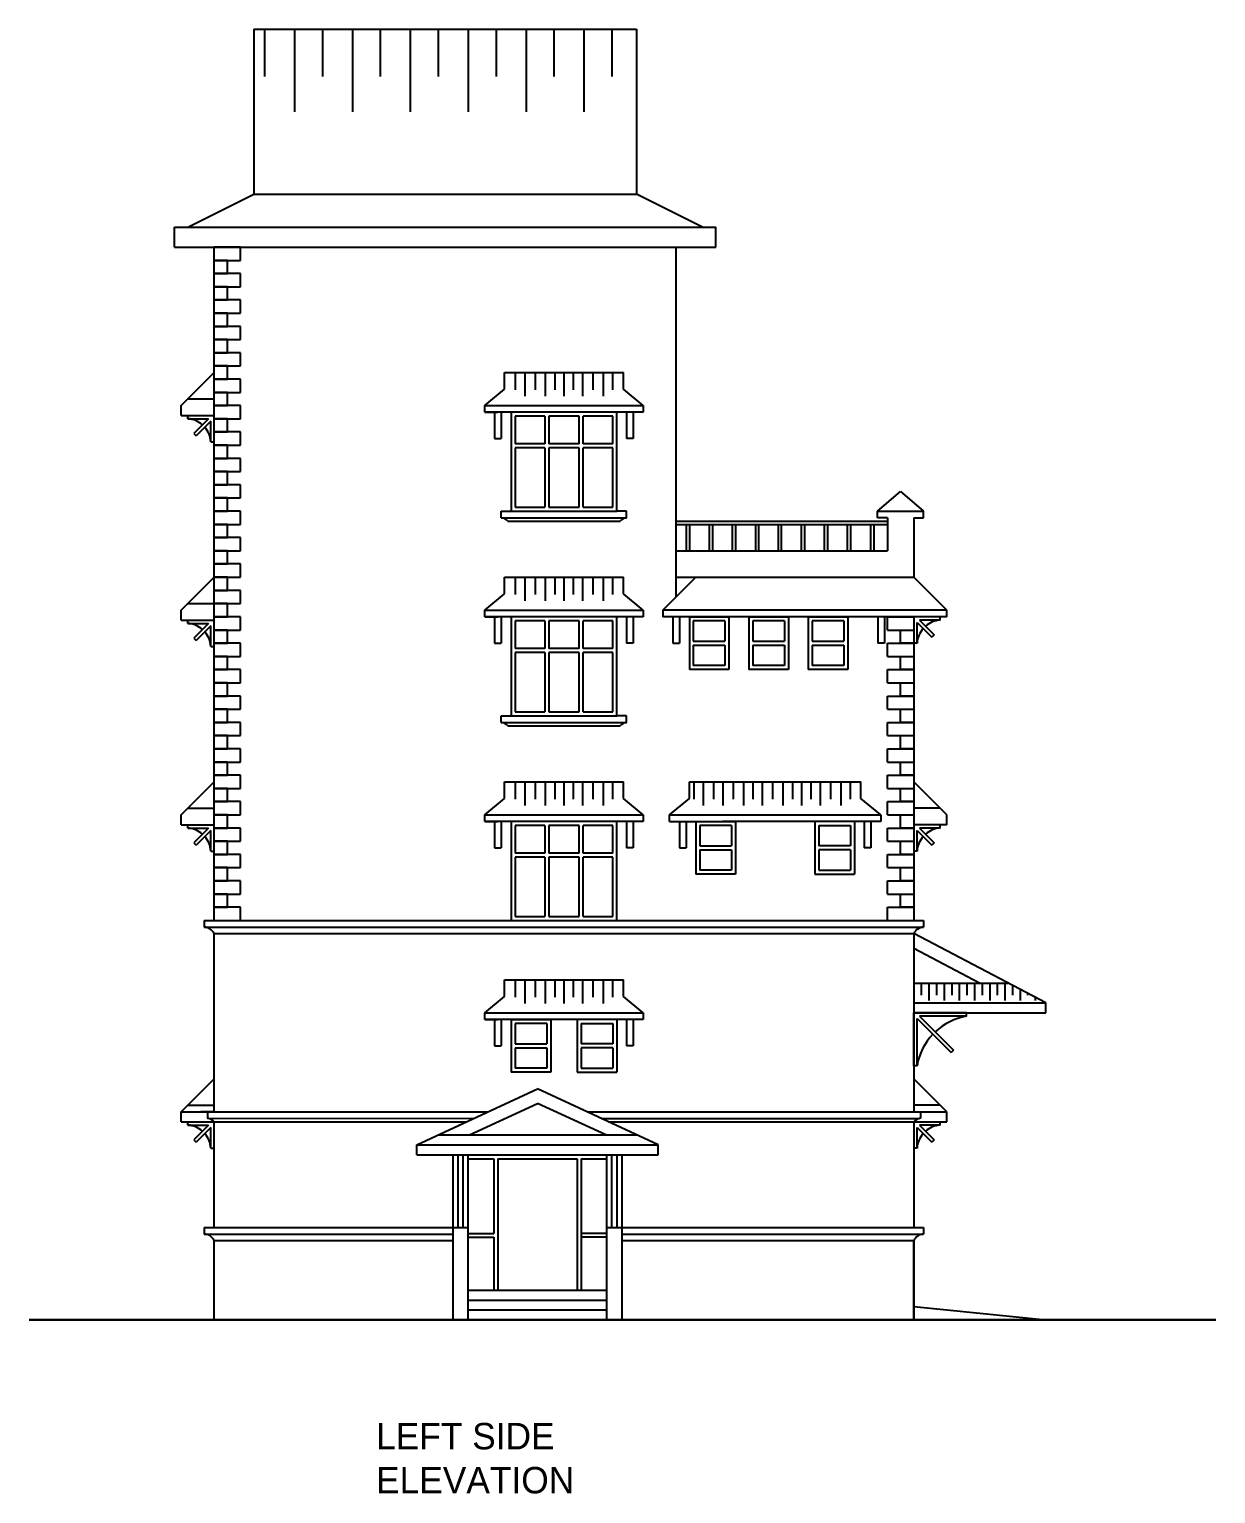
# Model space of a CAD drawing. Header units: millimetres. Extents: x 99749 to 363573, y 5266 to 161474.
# Drawn here: x 245740 to 263716, y 83067 to 105252 of the extents above; entities that cross this region are included whole.
import ezdxf

# ---------------------------------------------------------------- set-up
doc = ezdxf.new("R2010")
doc.units = ezdxf.units.MM
doc.layers.add('ELEV', color=7, linetype='Continuous')
doc.layers.add('SECTION', color=7, linetype='Continuous')

msp = doc.modelspace()

# ---------------------------------------------------------------- linework, layer by layer
at = {"layer": 'ELEV', "ltscale": 50}
for p, q in [((249140.5, 105251.5), (254940.5, 105251.5)), ((249140.5, 105251.5), (249140.5, 102751.5)), ((249303.1, 105251.5), (249303.1, 104538.7)), ((249757.4, 105251.5), (249757.4, 104001.5)), ((250180.2, 105251.5), (250180.2, 104538.7)), ((250635.1, 105251.5), (250635.1, 104001.5)), ((251057.3, 105251.5), (251057.3, 104538.7)), ((251512.2, 105251.5), (251512.2, 104001.5)), ((251934.4, 105251.5), (251934.4, 104538.7)), ((252389.3, 105251.5), (252389.3, 104001.5)), ((252811.5, 105251.5), (252811.5, 104538.7)), ((253266.4, 105251.5), (253266.4, 104001.5)), ((253688.5, 105251.5), (253688.5, 104538.7)), ((254143.5, 105251.5), (254143.5, 104001.5)), ((254565.6, 105251.5), (254565.6, 104538.7)), ((254940.5, 105251.5), (254940.5, 102751.5)), ((248140.5, 102251.5), (249140.5, 102751.5)), ((249140.5, 102751.5), (254940.5, 102751.5)), ((255940.5, 102251.5), (254940.5, 102751.5)), ((247940.5, 102251.5), (256140.5, 102251.5)), ((247940.5, 101951.5), (247940.5, 102251.5)), ((256140.5, 101951.5), (256140.5, 102251.5)), ((247940.5, 101951.5), (256140.5, 101951.5)), ((248540.5, 91751.5), (248540.5, 101951.5)), ((248940.5, 101951.5), (248540.5, 101951.5)), ((248540.5, 101951.5), (248740.5, 101951.5)), ((248940.5, 101751.5), (248940.5, 101951.5)), ((255540.5, 96651.5), (255540.5, 101951.5)), ((248740.5, 101751.5), (248540.5, 101751.5)), ((248540.5, 101751.5), (248940.5, 101751.5)), ((248740.5, 101551.5), (248740.5, 101751.5)), ((248940.5, 101551.5), (248540.5, 101551.5)), ((248540.5, 101551.5), (248740.5, 101551.5)), ((248940.5, 101351.5), (248940.5, 101551.5)), ((248740.5, 101351.5), (248540.5, 101351.5)), ((248540.5, 101351.5), (248940.5, 101351.5)), ((248740.5, 101151.5), (248740.5, 101351.5)), ((248940.5, 101151.5), (248540.5, 101151.5)), ((248540.5, 101151.5), (248740.5, 101151.5)), ((248740.5, 100951.5), (248540.5, 100951.5)), ((248540.5, 100951.5), (248940.5, 100951.5)), ((248740.5, 100751.5), (248740.5, 100951.5)), ((248940.5, 100951.5), (248940.5, 101151.5)), ((248940.5, 100751.5), (248540.5, 100751.5)), ((248540.5, 100751.5), (248740.5, 100751.5)), ((248940.5, 100551.5), (248940.5, 100751.5)), ((248740.5, 100551.5), (248540.5, 100551.5)), ((248540.5, 100551.5), (248940.5, 100551.5)), ((248740.5, 100351.5), (248740.5, 100551.5)), ((248940.5, 100351.5), (248540.5, 100351.5)), ((248540.5, 100351.5), (248740.5, 100351.5)), ((248940.5, 100151.5), (248940.5, 100351.5)), ((248040.5, 99551.5), (248540.5, 100051.5)), ((248740.5, 100151.5), (248540.5, 100151.5)), ((248540.5, 100151.5), (248940.5, 100151.5)), ((248740.5, 99951.5), (248740.5, 100151.5)), ((252940.5, 100051.5), (254740.5, 100051.5)), ((252940.5, 99801.5), (252940.5, 100051.5)), ((253103.1, 100051.5), (253103.1, 99788.1)), ((253245.9, 100051.5), (253245.9, 99692.6)), ((253402, 100051.5), (253402, 99788.1)), ((253557.4, 100051.5), (253557.4, 99692.6)), ((253700.9, 100051.5), (253700.9, 99788.1)), ((253840.5, 100051.5), (253840.5, 99692.6)), ((253980.2, 100051.5), (253980.2, 99788.1)), ((254123.6, 100051.5), (254123.6, 99692.6)), ((254279.1, 100051.5), (254279.1, 99788.1)), ((254435.1, 100051.5), (254435.1, 99692.6)), ((254578, 100051.5), (254578, 99788.1)), ((254740.5, 99801.5), (254740.5, 100051.5)), ((248940.5, 99951.5), (248540.5, 99951.5)), ((248540.5, 99951.5), (248740.5, 99951.5)), ((248940.5, 99751.5), (248940.5, 99951.5)), ((248140.5, 99651.5), (248540.5, 99651.5)), ((248740.5, 99751.5), (248540.5, 99751.5)), ((248540.5, 99751.5), (248940.5, 99751.5)), ((248740.5, 99551.5), (248740.5, 99751.5)), ((252640.5, 99551.5), (252940.5, 99801.5)), ((255040.5, 99551.5), (254740.5, 99801.5)), ((248040.5, 99401.5), (248040.5, 99551.5)), ((248040.5, 99401.5), (248540.5, 99401.5)), ((248140.5, 99351.5), (248140.5, 99401.5)), ((248940.5, 99551.5), (248540.5, 99551.5)), ((248540.5, 99551.5), (248740.5, 99551.5)), ((248940.5, 99351.5), (248940.5, 99551.5)), ((252640.5, 99451.5), (252640.5, 99551.5)), ((252640.5, 99551.5), (254640.5, 99551.5)), ((253040.5, 99451.5), (252640.5, 99451.5)), ((252640.5, 99451.5), (252840.5, 99451.5)), ((252790.5, 99451.5), (252790.5, 99051.5)), ((252890.5, 99451.5), (252890.5, 99051.5)), ((253040.5, 99451.5), (253040.5, 97951.5)), ((254640.5, 99451.5), (253040.5, 99451.5)), ((253100.5, 99391.5), (253100.5, 98971.5)), ((253550.5, 99391.5), (253100.5, 99391.5)), ((253550.5, 99391.5), (253550.5, 98971.5)), ((253610.5, 99391.5), (253610.5, 98971.5)), ((254070.5, 99391.5), (253610.5, 99391.5)), ((254070.5, 98971.5), (254070.5, 99391.5)), ((254130.5, 98971.5), (254130.5, 99391.5)), ((254580.5, 99391.5), (254130.5, 99391.5)), ((254580.5, 98971.5), (254580.5, 99391.5)), ((254640.5, 99551.5), (255040.5, 99551.5)), ((254640.5, 97951.5), (254640.5, 99451.5)), ((255040.5, 99451.5), (254640.5, 99451.5)), ((254790.5, 99451.5), (254790.5, 99051.5)), ((254890.5, 99451.5), (254890.5, 99051.5)), ((255040.5, 99551.5), (255040.5, 99451.5)), ((248140.5, 99351.5), (248455.2, 99351.5)), ((248455.2, 99351.5), (248231.6, 99128)), ((248490.5, 99316.2), (248267, 99092.6)), ((248490.5, 99001.5), (248490.5, 99316.2)), ((248740.5, 99351.5), (248540.5, 99351.5)), ((248540.5, 99351.5), (248940.5, 99351.5)), ((248740.5, 99151.5), (248740.5, 99351.5)), ((248231.6, 99128), (248267, 99092.6)), ((248490.5, 99001.5), (248540.5, 99001.5)), ((248940.5, 99151.5), (248540.5, 99151.5)), ((248540.5, 99151.5), (248740.5, 99151.5)), ((248740.5, 98951.5), (248540.5, 98951.5)), ((248540.5, 98951.5), (248940.5, 98951.5)), ((248740.5, 98751.5), (248740.5, 98951.5)), ((248940.5, 98951.5), (248940.5, 99151.5)), ((252790.5, 99051.5), (252890.5, 99051.5)), ((253550.5, 98971.5), (253100.5, 98971.5)), ((254070.5, 98971.5), (253610.5, 98971.5)), ((254580.5, 98971.5), (254130.5, 98971.5)), ((254890.5, 99051.5), (254790.5, 99051.5)), ((248940.5, 98751.5), (248540.5, 98751.5)), ((248540.5, 98751.5), (248740.5, 98751.5)), ((248940.5, 98551.5), (248940.5, 98751.5)), ((253100.5, 98911.5), (253100.5, 98011.5)), ((253550.5, 98911.5), (253100.5, 98911.5)), ((253550.5, 98911.5), (253550.5, 98011.5)), ((253610.5, 98911.5), (253610.5, 98011.5)), ((254070.5, 98911.5), (253610.5, 98911.5)), ((254070.5, 98011.5), (254070.5, 98911.5)), ((254130.5, 98011.5), (254130.5, 98911.5)), ((254580.5, 98911.5), (254130.5, 98911.5)), ((254580.5, 98011.5), (254580.5, 98911.5)), ((248740.5, 98551.5), (248540.5, 98551.5)), ((248540.5, 98551.5), (248940.5, 98551.5)), ((248740.5, 98351.5), (248740.5, 98551.5)), ((248940.5, 98351.5), (248540.5, 98351.5)), ((248540.5, 98351.5), (248740.5, 98351.5)), ((248940.5, 98151.5), (248940.5, 98351.5)), ((248740.5, 98151.5), (248540.5, 98151.5)), ((248540.5, 98151.5), (248940.5, 98151.5)), ((248740.5, 97951.5), (248740.5, 98151.5)), ((258590.5, 97951.5), (258940.5, 98251.5)), ((258940.5, 98251.5), (259290.5, 97951.5)), ((248940.5, 97951.5), (248540.5, 97951.5)), ((248540.5, 97951.5), (248740.5, 97951.5)), ((248940.5, 97751.5), (248940.5, 97951.5)), ((252890.5, 97851.5), (252890.5, 97951.5)), ((252890.5, 97951.5), (253040.5, 97951.5)), ((252890.5, 97851.5), (254790.5, 97851.5)), ((253040.5, 97951.5), (254640.5, 97951.5)), ((253100.5, 98011.5), (253550.5, 98011.5)), ((253610.5, 98011.5), (254070.5, 98011.5)), ((254130.5, 98011.5), (254580.5, 98011.5)), ((254790.5, 97951.5), (254640.5, 97951.5)), ((254790.5, 97851.5), (254790.5, 97951.5)), ((258590.5, 97851.5), (258590.5, 97951.5)), ((258590.5, 97951.5), (259290.5, 97951.5)), ((258740.5, 97851.5), (258590.5, 97851.5)), ((258740.5, 97851.5), (258740.5, 97351.5)), ((259140.5, 97851.5), (259140.5, 96951.5)), ((259140.5, 97851.5), (259290.5, 97851.5)), ((259290.5, 97851.5), (259290.5, 97951.5)), ((248740.5, 97751.5), (248540.5, 97751.5)), ((248540.5, 97751.5), (248940.5, 97751.5)), ((248740.5, 97551.5), (248740.5, 97751.5)), ((252990.5, 97801.5), (254690.5, 97801.5)), ((255540.5, 97801.5), (258740.5, 97801.5)), ((255540.5, 97751.5), (258740.5, 97751.5)), ((255690.5, 97751.5), (255690.5, 97351.5)), ((255740.5, 97751.5), (255740.5, 97351.5)), ((256040.5, 97751.5), (256040.5, 97351.5)), ((256090.5, 97751.5), (256090.5, 97351.5)), ((256390.5, 97751.5), (256390.5, 97351.5)), ((256440.5, 97751.5), (256440.5, 97351.5)), ((256740.5, 97751.5), (256740.5, 97351.5)), ((256790.5, 97751.5), (256790.5, 97351.5)), ((257083.8, 97751.5), (257083.8, 97351.5)), ((257133.8, 97751.5), (257133.8, 97351.5)), ((257433.8, 97751.5), (257433.8, 97351.5)), ((257483.8, 97751.5), (257483.8, 97351.5)), ((257783.8, 97751.5), (257783.8, 97351.5)), ((257833.8, 97751.5), (257833.8, 97351.5)), ((258133.8, 97751.5), (258133.8, 97351.5)), ((258183.8, 97751.5), (258183.8, 97351.5)), ((258483.8, 97751.5), (258483.8, 97351.5)), ((258533.8, 97751.5), (258533.8, 97351.5)), ((248940.5, 97551.5), (248540.5, 97551.5)), ((248540.5, 97551.5), (248740.5, 97551.5)), ((248940.5, 97351.5), (248940.5, 97551.5)), ((248740.5, 97351.5), (248540.5, 97351.5)), ((248540.5, 97351.5), (248940.5, 97351.5)), ((248740.5, 97151.5), (248740.5, 97351.5)), ((255540.5, 97351.5), (258740.5, 97351.5)), ((248040.5, 96451.5), (248540.5, 96951.5)), ((248940.5, 97151.5), (248540.5, 97151.5)), ((248540.5, 97151.5), (248740.5, 97151.5)), ((248740.5, 96951.5), (248540.5, 96951.5)), ((248540.5, 96951.5), (248940.5, 96951.5)), ((248740.5, 96751.5), (248740.5, 96951.5)), ((248940.5, 96951.5), (248940.5, 97151.5)), ((252940.5, 96951.5), (254740.5, 96951.5)), ((252940.5, 96701.5), (252940.5, 96951.5)), ((253103.1, 96951.5), (253103.1, 96688.1)), ((253245.9, 96951.5), (253245.9, 96592.6)), ((253402, 96951.5), (253402, 96688.1)), ((253557.4, 96951.5), (253557.4, 96592.6)), ((253700.9, 96951.5), (253700.9, 96688.1)), ((253840.5, 96951.5), (253840.5, 96592.6)), ((253980.2, 96951.5), (253980.2, 96688.1)), ((254123.6, 96951.5), (254123.6, 96592.6)), ((254279.1, 96951.5), (254279.1, 96688.1)), ((254435.1, 96951.5), (254435.1, 96592.6)), ((254578, 96951.5), (254578, 96688.1)), ((254740.5, 96701.5), (254740.5, 96951.5)), ((255340.5, 96451.5), (255840.5, 96951.5)), ((255540.5, 96951.5), (259140.5, 96951.5)), ((259640.5, 96451.5), (259140.5, 96951.5)), ((248940.5, 96751.5), (248540.5, 96751.5)), ((248540.5, 96751.5), (248740.5, 96751.5)), ((248940.5, 96551.5), (248940.5, 96751.5)), ((248140.5, 96551.5), (248540.5, 96551.5)), ((248740.5, 96551.5), (248540.5, 96551.5)), ((248540.5, 96551.5), (248940.5, 96551.5)), ((248740.5, 96351.5), (248740.5, 96551.5)), ((252640.5, 96451.5), (252940.5, 96701.5)), ((255040.5, 96451.5), (254740.5, 96701.5)), ((248040.5, 96301.5), (248040.5, 96451.5)), ((248040.5, 96301.5), (248540.5, 96301.5)), ((248140.5, 96251.5), (248140.5, 96301.5)), ((248940.5, 96351.5), (248540.5, 96351.5)), ((248540.5, 96351.5), (248740.5, 96351.5)), ((248940.5, 96151.5), (248940.5, 96351.5)), ((252640.5, 96351.5), (252640.5, 96451.5)), ((252640.5, 96451.5), (254640.5, 96451.5)), ((253040.5, 96351.5), (252640.5, 96351.5)), ((252640.5, 96351.5), (252840.5, 96351.5)), ((252790.5, 96351.5), (252790.5, 95951.5)), ((252890.5, 96351.5), (252890.5, 95951.5)), ((253040.5, 96351.5), (253040.5, 94851.5)), ((254640.5, 96351.5), (253040.5, 96351.5)), ((253100.5, 96291.5), (253100.5, 95871.5)), ((253550.5, 96291.5), (253100.5, 96291.5)), ((253550.5, 96291.5), (253550.5, 95871.5)), ((253610.5, 96291.5), (253610.5, 95871.5)), ((254070.5, 96291.5), (253610.5, 96291.5)), ((254070.5, 95871.5), (254070.5, 96291.5)), ((254130.5, 95871.5), (254130.5, 96291.5)), ((254580.5, 96291.5), (254130.5, 96291.5)), ((254580.5, 95871.5), (254580.5, 96291.5)), ((254640.5, 96451.5), (255040.5, 96451.5)), ((254640.5, 94851.5), (254640.5, 96351.5)), ((255040.5, 96351.5), (254640.5, 96351.5)), ((254790.5, 96351.5), (254790.5, 95951.5)), ((254890.5, 96351.5), (254890.5, 95951.5)), ((255040.5, 96451.5), (255040.5, 96351.5)), ((259640.5, 96451.5), (255340.5, 96451.5)), ((255340.5, 96451.5), (255340.5, 96351.5)), ((259140.5, 96351.5), (255340.5, 96351.5)), ((255490.5, 96351.5), (255490.5, 95951.5)), ((255490.5, 96351.5), (255490.5, 95951.5)), ((255590.5, 96351.5), (255590.5, 95951.5)), ((255590.5, 96351.5), (255590.5, 95951.5)), ((255740.5, 96351.5), (255740.5, 95551.5)), ((255740.5, 96351.5), (256340.5, 96351.5)), ((255800.5, 96291.5), (255800.5, 95981.5)), ((256280.5, 96291.5), (255800.5, 96291.5)), ((256280.5, 96291.5), (256280.5, 95981.5)), ((256340.5, 96351.5), (256340.5, 95551.5)), ((256640.5, 96351.5), (256640.5, 95551.5)), ((256640.5, 96351.5), (257240.5, 96351.5)), ((256700.5, 96291.5), (256700.5, 95981.5)), ((257180.5, 96291.5), (256700.5, 96291.5)), ((257180.5, 96291.5), (257180.5, 95981.5)), ((257240.5, 96351.5), (257240.5, 95551.5)), ((257540.5, 96351.5), (257540.5, 95551.5)), ((257540.5, 96351.5), (258140.5, 96351.5)), ((257600.5, 96291.5), (257600.5, 95981.5)), ((258080.5, 96291.5), (257600.5, 96291.5)), ((258080.5, 96291.5), (258080.5, 95981.5)), ((258140.5, 96351.5), (258140.5, 95551.5)), ((258596.1, 96351.5), (258596.1, 95951.5)), ((258596.1, 96351.5), (258596.1, 95951.5)), ((258696.1, 96351.5), (258696.1, 95951.5)), ((258696.1, 96351.5), (258696.1, 95951.5)), ((258740.5, 96151.5), (258740.5, 96351.5)), ((258740.5, 96351.5), (259140.5, 96351.5)), ((259140.5, 96351.5), (258940.5, 96351.5)), ((259640.5, 96351.5), (259140.5, 96351.5)), ((259140.5, 96351.5), (259140.5, 91751.5)), ((259540.5, 96301.5), (259225.9, 96301.5)), ((259225.9, 96301.5), (259449.4, 96078)), ((259540.5, 96301.5), (259540.5, 96351.5)), ((259640.5, 96351.5), (259640.5, 96451.5)), ((248140.5, 96251.5), (248455.2, 96251.5)), ((248455.2, 96251.5), (248231.6, 96028)), ((248490.5, 96216.2), (248267, 95992.6)), ((248490.5, 95901.5), (248490.5, 96216.2)), ((248740.5, 96151.5), (248540.5, 96151.5)), ((248540.5, 96151.5), (248940.5, 96151.5)), ((248740.5, 95951.5), (248740.5, 96151.5)), ((258740.5, 96151.5), (259140.5, 96151.5)), ((258940.5, 95951.5), (258940.5, 96151.5)), ((259190.5, 95951.5), (259190.5, 96266.2)), ((259190.5, 96266.2), (259414.1, 96042.6)), ((259449.4, 96078), (259414.1, 96042.6)), ((248231.6, 96028), (248267, 95992.6)), ((248490.5, 95901.5), (248540.5, 95901.5)), ((248940.5, 95951.5), (248540.5, 95951.5)), ((248540.5, 95951.5), (248740.5, 95951.5)), ((248940.5, 95751.5), (248940.5, 95951.5)), ((252790.5, 95951.5), (252890.5, 95951.5)), ((253550.5, 95871.5), (253100.5, 95871.5)), ((254070.5, 95871.5), (253610.5, 95871.5)), ((254580.5, 95871.5), (254130.5, 95871.5)), ((254890.5, 95951.5), (254790.5, 95951.5)), ((255490.5, 95951.5), (255590.5, 95951.5)), ((255490.5, 95951.5), (255590.5, 95951.5)), ((255800.5, 95981.5), (256280.5, 95981.5)), ((255800.5, 95921.5), (255800.5, 95611.5)), ((255800.5, 95921.5), (256280.5, 95921.5)), ((256280.5, 95921.5), (256280.5, 95611.5)), ((256700.5, 95981.5), (257180.5, 95981.5)), ((256700.5, 95921.5), (256700.5, 95611.5)), ((256700.5, 95921.5), (257180.5, 95921.5)), ((257180.5, 95921.5), (257180.5, 95611.5)), ((257600.5, 95981.5), (258080.5, 95981.5)), ((257600.5, 95921.5), (257600.5, 95611.5)), ((257600.5, 95921.5), (258080.5, 95921.5)), ((258080.5, 95921.5), (258080.5, 95611.5)), ((258696.1, 95951.5), (258596.1, 95951.5)), ((258696.1, 95951.5), (258596.1, 95951.5)), ((258740.5, 95751.5), (258740.5, 95951.5)), ((258740.5, 95951.5), (259140.5, 95951.5)), ((259140.5, 95951.5), (258940.5, 95951.5)), ((259190.5, 95951.5), (259140.5, 95951.5)), ((248740.5, 95751.5), (248540.5, 95751.5)), ((248540.5, 95751.5), (248940.5, 95751.5)), ((248740.5, 95551.5), (248740.5, 95751.5)), ((253100.5, 95811.5), (253100.5, 94911.5)), ((253550.5, 95811.5), (253100.5, 95811.5)), ((253550.5, 95811.5), (253550.5, 94911.5)), ((253610.5, 95811.5), (253610.5, 94911.5)), ((254070.5, 95811.5), (253610.5, 95811.5)), ((254070.5, 94911.5), (254070.5, 95811.5)), ((254130.5, 94911.5), (254130.5, 95811.5)), ((254580.5, 95811.5), (254130.5, 95811.5)), ((254580.5, 94911.5), (254580.5, 95811.5)), ((258740.5, 95751.5), (259140.5, 95751.5)), ((258940.5, 95551.5), (258940.5, 95751.5)), ((248940.5, 95551.5), (248540.5, 95551.5)), ((248540.5, 95551.5), (248740.5, 95551.5)), ((248940.5, 95351.5), (248940.5, 95551.5)), ((256340.5, 95551.5), (255740.5, 95551.5)), ((256280.5, 95611.5), (255800.5, 95611.5)), ((257240.5, 95551.5), (256640.5, 95551.5)), ((257180.5, 95611.5), (256700.5, 95611.5)), ((258140.5, 95551.5), (257540.5, 95551.5)), ((258080.5, 95611.5), (257600.5, 95611.5)), ((258740.5, 95351.5), (258740.5, 95551.5)), ((258740.5, 95551.5), (259140.5, 95551.5)), ((259140.5, 95551.5), (258940.5, 95551.5)), ((248740.5, 95351.5), (248540.5, 95351.5)), ((248540.5, 95351.5), (248940.5, 95351.5)), ((248740.5, 95151.5), (248740.5, 95351.5)), ((258740.5, 95351.5), (259140.5, 95351.5)), ((258940.5, 95151.5), (258940.5, 95351.5)), ((248940.5, 95151.5), (248540.5, 95151.5)), ((248540.5, 95151.5), (248740.5, 95151.5)), ((248740.5, 94951.5), (248540.5, 94951.5)), ((248540.5, 94951.5), (248940.5, 94951.5)), ((248740.5, 94751.5), (248740.5, 94951.5)), ((248940.5, 94951.5), (248940.5, 95151.5)), ((258740.5, 94951.5), (258740.5, 95151.5)), ((258740.5, 95151.5), (259140.5, 95151.5)), ((258740.5, 94951.5), (259140.5, 94951.5)), ((259140.5, 95151.5), (258940.5, 95151.5)), ((258940.5, 94751.5), (258940.5, 94951.5)), ((248940.5, 94751.5), (248540.5, 94751.5)), ((248540.5, 94751.5), (248740.5, 94751.5)), ((248940.5, 94551.5), (248940.5, 94751.5)), ((252890.5, 94751.5), (252890.5, 94851.5)), ((252890.5, 94851.5), (253040.5, 94851.5)), ((252890.5, 94751.5), (254790.5, 94751.5)), ((253040.5, 94851.5), (254640.5, 94851.5)), ((253100.5, 94911.5), (253550.5, 94911.5)), ((253610.5, 94911.5), (254070.5, 94911.5)), ((254130.5, 94911.5), (254580.5, 94911.5)), ((254790.5, 94851.5), (254640.5, 94851.5)), ((254790.5, 94751.5), (254790.5, 94851.5)), ((258740.5, 94551.5), (258740.5, 94751.5)), ((258740.5, 94751.5), (259140.5, 94751.5)), ((259140.5, 94751.5), (258940.5, 94751.5)), ((248740.5, 94551.5), (248540.5, 94551.5)), ((248540.5, 94551.5), (248940.5, 94551.5)), ((248740.5, 94351.5), (248740.5, 94551.5)), ((252990.5, 94701.5), (254690.5, 94701.5)), ((258740.5, 94551.5), (259140.5, 94551.5)), ((258940.5, 94351.5), (258940.5, 94551.5)), ((248940.5, 94351.5), (248540.5, 94351.5)), ((248540.5, 94351.5), (248740.5, 94351.5)), ((248940.5, 94151.5), (248940.5, 94351.5)), ((258740.5, 94151.5), (258740.5, 94351.5)), ((258740.5, 94351.5), (259140.5, 94351.5)), ((259140.5, 94351.5), (258940.5, 94351.5)), ((248740.5, 94151.5), (248540.5, 94151.5)), ((248540.5, 94151.5), (248940.5, 94151.5)), ((248740.5, 93951.5), (248740.5, 94151.5)), ((258740.5, 94151.5), (259140.5, 94151.5)), ((258940.5, 93951.5), (258940.5, 94151.5)), ((248040.5, 93351.5), (248540.5, 93851.5)), ((248940.5, 93951.5), (248540.5, 93951.5)), ((248540.5, 93951.5), (248740.5, 93951.5)), ((248940.5, 93751.5), (248940.5, 93951.5)), ((252940.5, 93601.5), (252940.5, 93851.5)), ((252940.5, 93851.5), (254740.5, 93851.5)), ((253103.1, 93851.5), (253103.1, 93588.1)), ((253245.9, 93851.5), (253245.9, 93492.6)), ((253402, 93851.5), (253402, 93588.1)), ((253557.4, 93851.5), (253557.4, 93492.6)), ((253700.9, 93851.5), (253700.9, 93588.1)), ((253840.5, 93851.5), (253840.5, 93492.6)), ((253980.2, 93851.5), (253980.2, 93588.1)), ((254123.6, 93851.5), (254123.6, 93492.6)), ((254279.1, 93851.5), (254279.1, 93588.1)), ((254435.1, 93851.5), (254435.1, 93492.6)), ((254578, 93851.5), (254578, 93588.1)), ((254740.5, 93601.5), (254740.5, 93851.5)), ((255740.5, 93851.5), (258340.5, 93851.5)), ((255740.5, 93601.5), (255740.5, 93851.5)), ((255740.5, 93601.5), (255740.5, 93851.5)), ((255806.3, 93851.5), (255806.3, 93588.1)), ((255949.2, 93851.5), (255949.2, 93492.6)), ((256105.2, 93851.5), (256105.2, 93588.1)), ((256248.1, 93851.5), (256248.1, 93492.6)), ((256404.1, 93851.5), (256404.1, 93588.1)), ((256559.6, 93851.5), (256559.6, 93492.6)), ((256703.1, 93851.5), (256703.1, 93588.1)), ((256845.9, 93851.5), (256845.9, 93492.6)), ((257002, 93851.5), (257002, 93588.1)), ((257157.4, 93851.5), (257157.4, 93492.6)), ((257300.9, 93851.5), (257300.9, 93588.1)), ((257440.5, 93851.5), (257440.5, 93492.6)), ((257580.2, 93851.5), (257580.2, 93588.1)), ((257723.6, 93851.5), (257723.6, 93492.6)), ((257879.1, 93851.5), (257879.1, 93588.1)), ((258035.1, 93851.5), (258035.1, 93492.6)), ((258178, 93851.5), (258178, 93588.1)), ((258340.5, 93601.5), (258340.5, 93851.5)), ((258740.5, 93751.5), (258740.5, 93951.5)), ((258740.5, 93951.5), (259140.5, 93951.5)), ((259140.5, 93951.5), (258940.5, 93951.5)), ((259640.5, 93351.5), (259140.5, 93851.5)), ((248740.5, 93751.5), (248540.5, 93751.5)), ((248540.5, 93751.5), (248940.5, 93751.5)), ((248740.5, 93551.5), (248740.5, 93751.5)), ((258740.5, 93751.5), (259140.5, 93751.5)), ((258940.5, 93551.5), (258940.5, 93751.5)), ((248140.5, 93451.5), (248540.5, 93451.5)), ((248940.5, 93551.5), (248540.5, 93551.5)), ((248540.5, 93551.5), (248740.5, 93551.5)), ((248940.5, 93351.5), (248940.5, 93551.5)), ((252640.5, 93351.5), (252940.5, 93601.5)), ((255040.5, 93351.5), (254740.5, 93601.5)), ((255440.5, 93351.5), (255740.5, 93601.5)), ((258640.5, 93351.5), (258340.5, 93601.5)), ((258740.5, 93351.5), (258740.5, 93551.5)), ((258740.5, 93551.5), (259140.5, 93551.5)), ((259140.5, 93551.5), (258940.5, 93551.5)), ((259540.5, 93451.5), (259140.5, 93451.5)), ((248040.5, 93201.5), (248040.5, 93351.5)), ((248040.5, 93201.5), (248540.5, 93201.5)), ((248140.5, 93151.5), (248140.5, 93201.5)), ((248740.5, 93351.5), (248540.5, 93351.5)), ((248540.5, 93351.5), (248940.5, 93351.5)), ((248740.5, 93151.5), (248740.5, 93351.5)), ((252640.5, 93251.5), (252640.5, 93351.5)), ((252640.5, 93351.5), (254640.5, 93351.5)), ((253040.5, 93251.5), (252640.5, 93251.5)), ((252640.5, 93251.5), (252840.5, 93251.5)), ((252790.5, 93251.5), (252790.5, 92851.5)), ((252890.5, 93251.5), (252890.5, 92851.5)), ((253040.5, 93251.5), (253040.5, 91751.5)), ((254640.5, 93251.5), (253040.5, 93251.5)), ((253100.5, 93191.5), (253100.5, 92771.5)), ((253550.5, 93191.5), (253100.5, 93191.5)), ((253550.5, 93191.5), (253550.5, 92771.5)), ((253610.5, 93191.5), (253610.5, 92771.5)), ((254070.5, 93191.5), (253610.5, 93191.5)), ((254070.5, 92771.5), (254070.5, 93191.5)), ((254580.5, 93191.5), (254130.5, 93191.5)), ((254130.5, 92771.5), (254130.5, 93191.5)), ((254580.5, 92771.5), (254580.5, 93191.5)), ((254640.5, 93351.5), (255040.5, 93351.5)), ((254640.5, 91751.5), (254640.5, 93251.5)), ((255040.5, 93251.5), (254640.5, 93251.5)), ((254790.5, 93251.5), (254790.5, 92851.5)), ((254890.5, 93251.5), (254890.5, 92851.5)), ((255040.5, 93351.5), (255040.5, 93251.5)), ((255440.5, 93251.5), (255440.5, 93351.5)), ((255440.5, 93351.5), (258640.5, 93351.5)), ((255440.5, 93251.5), (256440.5, 93251.5)), ((255590.5, 93251.5), (255590.5, 92851.5)), ((255590.5, 93251.5), (255590.5, 92851.5)), ((255690.5, 93251.5), (255690.5, 92851.5)), ((255690.5, 93251.5), (255690.5, 92851.5)), ((255840.5, 93251.5), (255840.5, 92451.5)), ((255840.5, 93251.5), (256440.5, 93251.5)), ((255900.5, 93191.5), (255900.5, 92881.5)), ((256380.5, 93191.5), (255900.5, 93191.5)), ((256640.5, 93251.5), (256240.5, 93251.5)), ((256380.5, 93191.5), (256380.5, 92881.5)), ((256440.5, 93251.5), (256440.5, 92451.5)), ((258240.5, 93251.5), (256640.5, 93251.5)), ((257640.5, 93251.5), (257640.5, 92451.5)), ((258240.5, 93251.5), (257640.5, 93251.5)), ((257700.5, 93191.5), (257700.5, 92881.5)), ((257700.5, 93191.5), (258180.5, 93191.5)), ((258180.5, 93191.5), (258180.5, 92881.5)), ((258640.5, 93251.5), (258240.5, 93251.5)), ((258240.5, 93251.5), (258240.5, 92451.5)), ((258390.5, 93251.5), (258390.5, 92851.5)), ((258490.5, 93251.5), (258490.5, 92851.5)), ((258640.5, 93351.5), (258640.5, 93251.5)), ((258740.5, 93351.5), (259140.5, 93351.5)), ((258940.5, 93151.5), (258940.5, 93351.5)), ((259640.5, 93201.5), (259140.5, 93201.5)), ((259540.5, 93151.5), (259540.5, 93201.5)), ((259640.5, 93201.5), (259640.5, 93351.5)), ((248140.5, 93151.5), (248455.2, 93151.5)), ((248455.2, 93151.5), (248231.6, 92928)), ((248490.5, 93116.2), (248267, 92892.6)), ((248490.5, 92801.5), (248490.5, 93116.2)), ((248940.5, 93151.5), (248540.5, 93151.5)), ((248540.5, 93151.5), (248740.5, 93151.5)), ((248740.5, 92951.5), (248540.5, 92951.5)), ((248540.5, 92951.5), (248940.5, 92951.5)), ((248740.5, 92751.5), (248740.5, 92951.5)), ((248940.5, 92951.5), (248940.5, 93151.5)), ((258740.5, 92951.5), (258740.5, 93151.5)), ((258740.5, 93151.5), (259140.5, 93151.5)), ((258740.5, 92951.5), (259140.5, 92951.5)), ((259140.5, 93151.5), (258940.5, 93151.5)), ((258940.5, 92751.5), (258940.5, 92951.5)), ((259190.5, 92801.5), (259190.5, 93116.2)), ((259190.5, 93116.2), (259414.1, 92892.6)), ((259540.5, 93151.5), (259225.9, 93151.5)), ((259225.9, 93151.5), (259449.4, 92928)), ((248231.6, 92928), (248267, 92892.6)), ((248490.5, 92801.5), (248540.5, 92801.5)), ((248940.5, 92751.5), (248540.5, 92751.5)), ((248540.5, 92751.5), (248740.5, 92751.5)), ((248940.5, 92551.5), (248940.5, 92751.5)), ((252790.5, 92851.5), (252890.5, 92851.5)), ((253550.5, 92771.5), (253100.5, 92771.5)), ((254070.5, 92771.5), (253610.5, 92771.5)), ((254580.5, 92771.5), (254130.5, 92771.5)), ((254890.5, 92851.5), (254790.5, 92851.5)), ((255590.5, 92851.5), (255690.5, 92851.5)), ((255590.5, 92851.5), (255690.5, 92851.5)), ((255900.5, 92881.5), (256380.5, 92881.5)), ((255900.5, 92821.5), (255900.5, 92511.5)), ((255900.5, 92821.5), (256380.5, 92821.5)), ((256380.5, 92821.5), (256380.5, 92511.5)), ((258180.5, 92881.5), (257700.5, 92881.5)), ((257700.5, 92821.5), (257700.5, 92511.5)), ((258180.5, 92821.5), (257700.5, 92821.5)), ((258180.5, 92821.5), (258180.5, 92511.5)), ((258490.5, 92851.5), (258390.5, 92851.5)), ((258740.5, 92551.5), (258740.5, 92751.5)), ((258740.5, 92751.5), (259140.5, 92751.5)), ((259140.5, 92751.5), (258940.5, 92751.5)), ((259190.5, 92801.5), (259140.5, 92801.5)), ((259449.4, 92928), (259414.1, 92892.6)), ((248740.5, 92551.5), (248540.5, 92551.5)), ((248540.5, 92551.5), (248940.5, 92551.5)), ((248740.5, 92351.5), (248740.5, 92551.5)), ((253550.5, 92711.5), (253100.5, 92711.5)), ((253100.5, 92711.5), (253100.5, 91811.5)), ((253550.5, 92711.5), (253550.5, 91811.5)), ((253610.5, 92711.5), (253610.5, 91811.5)), ((254070.5, 92711.5), (253610.5, 92711.5)), ((254070.5, 91811.5), (254070.5, 92711.5)), ((254130.5, 91811.5), (254130.5, 92711.5)), ((254580.5, 92711.5), (254130.5, 92711.5)), ((254580.5, 91811.5), (254580.5, 92711.5)), ((256380.5, 92511.5), (255900.5, 92511.5)), ((257700.5, 92511.5), (258180.5, 92511.5)), ((258740.5, 92551.5), (259140.5, 92551.5)), ((258940.5, 92351.5), (258940.5, 92551.5)), ((248940.5, 92351.5), (248540.5, 92351.5)), ((248540.5, 92351.5), (248740.5, 92351.5)), ((248940.5, 92151.5), (248940.5, 92351.5)), ((256440.5, 92451.5), (255840.5, 92451.5)), ((257640.5, 92451.5), (258240.5, 92451.5)), ((258740.5, 92151.5), (258740.5, 92351.5)), ((258740.5, 92351.5), (259140.5, 92351.5)), ((259140.5, 92351.5), (258940.5, 92351.5)), ((248740.5, 92151.5), (248540.5, 92151.5)), ((248540.5, 92151.5), (248940.5, 92151.5)), ((248740.5, 91951.5), (248740.5, 92151.5)), ((258740.5, 92151.5), (259140.5, 92151.5)), ((258940.5, 91951.5), (258940.5, 92151.5)), ((248940.5, 91951.5), (248540.5, 91951.5)), ((248540.5, 91951.5), (248740.5, 91951.5)), ((248940.5, 91751.5), (248940.5, 91951.5)), ((258740.5, 91751.5), (258740.5, 91951.5)), ((258740.5, 91951.5), (259140.5, 91951.5)), ((259140.5, 91951.5), (258940.5, 91951.5)), ((248390.5, 91751.5), (259290.5, 91751.5)), ((248390.5, 91751.5), (248390.5, 91651.5)), ((248390.5, 91651.5), (259290.5, 91651.5)), ((248540.5, 91751.5), (248940.5, 91751.5)), ((253040.5, 91751.5), (254640.5, 91751.5)), ((253100.5, 91811.5), (253550.5, 91811.5)), ((253610.5, 91811.5), (254070.5, 91811.5)), ((254130.5, 91811.5), (254580.5, 91811.5)), ((259290.5, 91751.5), (259290.5, 91651.5)), ((248540.5, 91551.5), (259140.5, 91551.5)), ((248540.5, 88851.5), (248540.5, 91551.5)), ((259140.5, 91551.5), (259140.5, 88851.5)), ((252940.5, 90851.5), (254740.5, 90851.5)), ((252940.5, 90601.5), (252940.5, 90851.5)), ((253103.1, 90851.5), (253103.1, 90588.1)), ((253245.9, 90851.5), (253245.9, 90492.6)), ((253402, 90851.5), (253402, 90588.1)), ((253557.4, 90851.5), (253557.4, 90492.6)), ((253700.9, 90851.5), (253700.9, 90588.1)), ((253840.5, 90851.5), (253840.5, 90492.6)), ((253980.2, 90851.5), (253980.2, 90588.1)), ((254123.6, 90851.5), (254123.6, 90492.6)), ((254279.1, 90851.5), (254279.1, 90588.1)), ((254435.1, 90851.5), (254435.1, 90492.6)), ((254578, 90851.5), (254578, 90588.1)), ((254740.5, 90601.5), (254740.5, 90851.5)), ((252640.5, 90351.5), (252940.5, 90601.5)), ((255040.5, 90351.5), (254740.5, 90601.5)), ((252640.5, 90251.5), (252640.5, 90351.5)), ((252640.5, 90351.5), (254640.5, 90351.5)), ((254640.5, 90351.5), (255040.5, 90351.5)), ((255040.5, 90351.5), (255040.5, 90251.5)), ((259940.5, 90301.5), (259225.9, 90301.5)), ((259225.9, 90301.5), (259740.6, 89786.8)), ((259940.5, 90301.5), (259940.5, 90351.5)), ((253040.5, 90251.5), (252640.5, 90251.5)), ((252640.5, 90251.5), (252840.5, 90251.5)), ((252790.5, 90251.5), (252790.5, 89851.5)), ((252890.5, 90251.5), (252890.5, 89851.5)), ((254640.5, 90251.5), (253040.5, 90251.5)), ((253040.5, 90251.5), (253040.5, 89451.5)), ((253040.5, 90251.5), (253640.5, 90251.5)), ((253100.5, 90191.5), (253100.5, 89881.5)), ((253580.5, 90191.5), (253100.5, 90191.5)), ((253580.5, 90191.5), (253580.5, 89881.5)), ((253640.5, 90251.5), (253640.5, 89451.5)), ((254040.5, 90251.5), (254040.5, 89451.5)), ((254640.5, 90251.5), (254040.5, 90251.5)), ((254100.5, 90191.5), (254100.5, 89881.5)), ((254100.5, 90191.5), (254580.5, 90191.5)), ((254580.5, 90191.5), (254580.5, 89881.5)), ((255040.5, 90251.5), (254640.5, 90251.5)), ((254640.5, 90251.5), (254640.5, 89451.5)), ((254790.5, 90251.5), (254790.5, 89851.5)), ((254890.5, 90251.5), (254890.5, 89851.5)), ((259190.5, 89551.5), (259190.5, 90266.2)), ((259190.5, 90266.2), (259705.3, 89751.4)), ((252790.5, 89851.5), (252890.5, 89851.5)), ((253100.5, 89881.5), (253580.5, 89881.5)), ((254580.5, 89881.5), (254100.5, 89881.5)), ((254890.5, 89851.5), (254790.5, 89851.5)), ((253100.5, 89821.5), (253100.5, 89511.5)), ((253100.5, 89821.5), (253580.5, 89821.5)), ((253580.5, 89821.5), (253580.5, 89511.5)), ((254100.5, 89821.5), (254100.5, 89511.5)), ((254580.5, 89821.5), (254100.5, 89821.5)), ((254580.5, 89821.5), (254580.5, 89511.5)), ((259740.6, 89786.8), (259705.3, 89751.4)), ((253640.5, 89451.5), (253040.5, 89451.5)), ((253580.5, 89511.5), (253100.5, 89511.5)), ((254040.5, 89451.5), (254640.5, 89451.5)), ((254100.5, 89511.5), (254580.5, 89511.5)), ((259190.5, 89551.5), (259140.5, 89551.5)), ((248040.5, 88851.5), (248540.5, 89351.5)), ((251610.5, 88351.5), (253440.5, 89201.5)), ((255270.5, 88351.5), (253440.5, 89201.5)), ((259640.5, 88851.5), (259140.5, 89351.5)), ((252408.2, 88501.5), (253440.5, 88981)), ((254472.8, 88501.5), (253440.5, 88981)), ((248040.5, 88851.5), (252687, 88851.5)), ((248040.5, 88701.5), (248040.5, 88851.5)), ((248140.5, 88951.5), (248540.5, 88951.5)), ((248540.5, 88851.5), (248340.5, 88851.5)), ((248440.5, 88851.5), (248440.5, 88754.7)), ((248440.5, 88754.8), (252470.8, 88751.1)), ((254194.1, 88851.5), (259240.5, 88851.5)), ((254409.3, 88751.5), (259223.8, 88751.5)), ((259540.5, 88951.5), (259140.5, 88951.5)), ((259140.5, 88851.5), (259640.5, 88851.5)), ((259240.5, 88851.5), (259240.5, 88754.7)), ((259640.5, 88701.5), (259640.5, 88851.5)), ((248040.5, 88701.5), (252364.1, 88701.5)), ((248140.5, 88651.5), (248140.5, 88701.5)), ((248140.5, 88651.5), (248455.2, 88651.5)), ((248455.2, 88651.5), (248231.6, 88428)), ((248490.5, 88616.2), (248267, 88392.6)), ((248490.5, 88301.5), (248490.5, 88616.2)), ((248540.5, 87101.5), (248540.5, 88701.5)), ((254517, 88701.5), (259140.5, 88701.5)), ((259140.5, 88701.5), (259640.5, 88701.5)), ((259140.5, 88701.5), (259140.5, 87101.5)), ((259190.5, 88301.5), (259190.5, 88616.2)), ((259190.5, 88616.2), (259414.1, 88392.6)), ((259540.5, 88651.5), (259225.9, 88651.5)), ((259225.9, 88651.5), (259449.4, 88428)), ((259540.5, 88651.5), (259540.5, 88701.5)), ((248231.6, 88428), (248267, 88392.6)), ((248490.5, 88301.5), (248540.5, 88301.5)), ((251610.5, 88201.5), (251610.5, 88351.5)), ((251610.5, 88351.5), (255270.5, 88351.5)), ((251933.5, 88501.5), (254947.6, 88501.5)), ((255270.5, 88201.5), (255270.5, 88351.5)), ((259190.5, 88301.5), (259140.5, 88301.5)), ((259449.4, 88428), (259414.1, 88392.6)), ((251610.5, 88201.5), (255270.5, 88201.5)), ((252160.5, 85701.5), (252160.5, 88201.5)), ((252235.5, 87101.5), (252235.5, 88201.5)), ((252315.5, 87101.5), (252315.5, 88201.5)), ((252390.5, 85701.5), (252390.5, 88201.5)), ((252390.5, 88141.5), (252780.5, 88141.5)), ((252780.5, 88141.5), (252780.5, 87011.5)), ((252840.5, 88141.5), (252840.5, 86151.5)), ((252840.5, 88141.5), (254040.5, 88141.5)), ((254040.5, 88141.5), (254040.5, 86151.5)), ((254100.5, 88141.5), (254100.5, 86151.5)), ((254100.5, 88141.5), (254490.5, 88141.5)), ((254490.5, 85723), (254490.5, 88201.5)), ((254565.5, 87101.5), (254565.5, 88201.5)), ((254645.5, 87101.5), (254645.5, 88201.5)), ((254720.5, 85723), (254720.5, 88201.5)), ((248390.5, 87101.5), (252390.5, 87101.5)), ((248390.5, 87101.5), (248390.5, 87001.5)), ((248390.5, 87001.5), (252160.5, 87001.5)), ((252390.5, 87011.5), (252780.5, 87011.5)), ((254490.5, 87011.5), (254100.5, 87011.5)), ((254490.5, 87101.5), (259290.5, 87101.5)), ((254720.5, 87001.5), (259290.5, 87001.5)), ((259290.5, 87101.5), (259290.5, 87001.5)), ((248540.5, 85701.5), (248540.5, 86901.5)), ((248540.5, 86901.5), (252160.5, 86901.5)), ((252390.5, 86951.5), (252780.5, 86951.5)), ((252780.5, 86951.5), (252780.5, 86151.5)), ((254490.5, 86951.5), (254100.5, 86951.5)), ((254720.5, 86901.5), (259140.5, 86901.5)), ((259140.5, 85701.5), (259140.5, 86901.5)), ((259140.5, 86901.5), (259140.5, 85701.5)), ((252390.5, 86151.5), (254490.5, 86151.5)), ((252390.5, 86001.5), (254490.5, 86001.5)), ((259140.5, 85701.5), (259140.5, 85901.5)), ((259140.5, 85901.5), (261140.5, 85701.5)), ((252390.5, 85851.5), (254490.5, 85851.5))]:
    msp.add_line(p, q, dxfattribs=at)
at = {"layer": 'ELEV', "lineweight": 30, "ltscale": 50}
msp.add_line((245739.8, 85701.5), (263715.6, 85701.5), dxfattribs=at)
at = {"layer": 'ELEV', "ltscale": 50}
for centre, radius, start, end in [((248117.5, 98978.5), 373.8, 48.83503, 86.46155), ((248117.5, 98978.5), 373.8, 3.53845, 41.16497), ((252883.3, 97712.2), 139.6, 39.8209, 87.049), ((254797.7, 97712.2), 139.6, 92.951, 140.1791), ((259563.6, 95928.5), 373.8, 93.53845, 131.16497), ((248117.5, 95878.5), 373.8, 48.83503, 86.46155), ((248117.5, 95878.5), 373.8, 3.53845, 41.16497), ((259563.6, 95928.5), 373.8, 138.83503, 176.46155), ((252883.3, 94612.2), 139.6, 39.8209, 87.049), ((254797.7, 94612.2), 139.6, 92.951, 140.1791), ((248117.5, 92778.5), 373.8, 48.83503, 86.46155), ((248117.5, 92778.5), 373.8, 3.53845, 41.16497), ((259563.6, 92778.5), 373.8, 138.83503, 176.46155), ((259563.6, 92778.5), 373.8, 93.53845, 131.16497), ((248378.4, 91470.9), 181.1, 26.45455, 86.16532), ((259302.6, 91470.9), 181.1, 93.83468, 153.54545), ((260099.6, 89392.4), 922.9, 99.92711, 133.4478), ((260099.6, 89392.4), 922.9, 136.5522, 170.07289), ((259938.1, 89555.4), 747.6, 136.91644, 136.99318), ((259938.1, 89555.4), 747.6, 179.70404, 180.29596), ((248418.1, 88592), 164.2, 41.81532, 82.16279), ((259262.9, 88592), 164.2, 97.83721, 138.18468), ((248117.5, 88278.5), 373.8, 48.83503, 86.46155), ((248117.5, 88278.5), 373.8, 3.53845, 41.16497), ((259563.6, 88278.5), 373.8, 138.83503, 176.46155), ((259563.6, 88278.5), 373.8, 93.53845, 131.16497), ((248378.4, 86820.9), 181.1, 26.45455, 86.16532), ((259302.6, 86820.9), 181.1, 93.83468, 153.54545)]:
    msp.add_arc(centre, radius, start, end, dxfattribs=at)
at = {"layer": 'SECTION', "ltscale": 50}
for p, q in [((259140.5, 91551.5), (259140.5, 90351.5)), ((261140.5, 90501.5), (259140.5, 91551.5)), ((260138.8, 90801.5), (259140.5, 91325.7)), ((259140.5, 90801.5), (260569.1, 90801.5)), ((259254.9, 90801.5), (259254.9, 90618.3)), ((259370.7, 90801.5), (259370.7, 90537.9)), ((259485.1, 90801.5), (259485.1, 90618.3)), ((259600.9, 90801.5), (259600.9, 90537.9)), ((259715.2, 90801.5), (259715.2, 90618.3)), ((259831, 90801.5), (259831, 90537.9)), ((259945.4, 90801.5), (259945.4, 90618.3)), ((260061.2, 90801.5), (260061.2, 90537.9)), ((260175.6, 90801.5), (260175.6, 90618.3)), ((260291.4, 90801.5), (260291.4, 90537.9)), ((260405.7, 90801.5), (260405.7, 90618.3)), ((260521.5, 90801.5), (260521.5, 90537.9)), ((260635.9, 90766.5), (260635.9, 90618.3)), ((260751.7, 90705.7), (260751.7, 90537.9)), ((260866.1, 90645.6), (260866.1, 90618.3)), ((260981.9, 90584.8), (260981.9, 90537.9)), ((259140.5, 90501.5), (261140.5, 90501.5)), ((259140.5, 90351.5), (261140.5, 90351.5)), ((259140.5, 89551.5), (259140.5, 90351.5)), ((259940.5, 90351.5), (259140.5, 90351.5)), ((261140.5, 90351.5), (261140.5, 90501.5))]:
    msp.add_line(p, q, dxfattribs=at)

# ---------------------------------------------------------------- texts
at = {"layer": 'ELEV', "ltscale": 50, "insert": (250994.1, 84139.9), "char_height": 400, "width": 5179.605, "attachment_point": 1}
msp.add_mtext('LEFT SIDE ELEVATION', dxfattribs=at)

doc.saveas('drawing.dxf')
